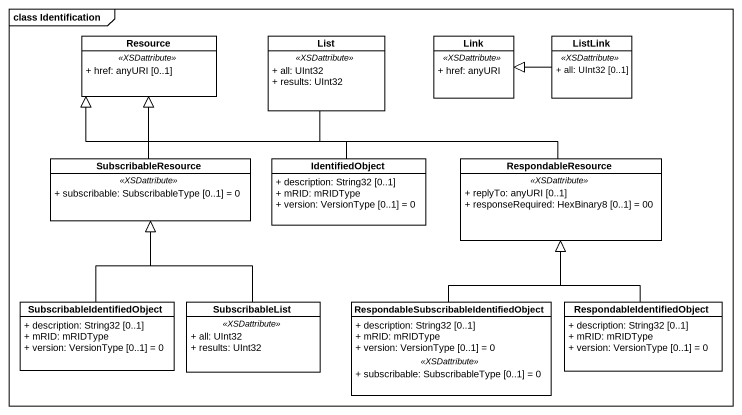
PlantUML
@startuml
mainframe class Identification
hide circle
hide empty members
skinparam classAttributeIconSize 0
class Resource {
  .. <<XSDattribute>> ..
  + href: anyURI [0..1]
}
class List {
  .. <<XSDattribute>> ..
  + all: UInt32
  + results: UInt32
}
class Link {
  .. <<XSDattribute>> ..
  + href: anyURI
}
class ListLink {
  .. <<XSDattribute>> ..
  + all: UInt32 [0..1]
}
class SubscribableResource {
  .. <<XSDattribute>> ..
  + subscribable: SubscribableType [0..1] = 0
}
class IdentifiedObject {
  + description: String32 [0..1]
  + mRID: mRIDType
  + version: VersionType [0..1] = 0
}
class RespondableResource {
  .. <<XSDattribute>> ..
  + replyTo: anyURI [0..1]
  + responseRequired: HexBinary8 [0..1] = 00
}
class SubscribableIdentifiedObject {
  + description: String32 [0..1]
  + mRID: mRIDType
  + version: VersionType [0..1] = 0
}
class SubscribableList {
  .. <<XSDattribute>> ..
  + all: UInt32
  + results: UInt32
}
class "RespondableSubscribableIdentifiedObject" as RespondableSubscribableIdent {
  + description: String32 [0..1]
  + mRID: mRIDType
  + version: VersionType [0..1] = 0
  .. <<XSDattribute>> ..
  + subscribable: SubscribableType [0..1] = 0
}
class RespondableIdentifiedObject {
  + description: String32 [0..1]
  + mRID: mRIDType
  + version: VersionType [0..1] = 0
}
List -left-|> Resource
ListLink -left-|> Link
SubscribableResource -up-|> Resource
IdentifiedObject -up-|> Resource
RespondableResource -left-|> Resource
SubscribableIdentifiedObject -up-|> SubscribableResource
SubscribableList -up-|> SubscribableResource
RespondableSubscribableIdent -up-|> RespondableResource
RespondableIdentifiedObject -up-|> RespondableResource
@enduml
